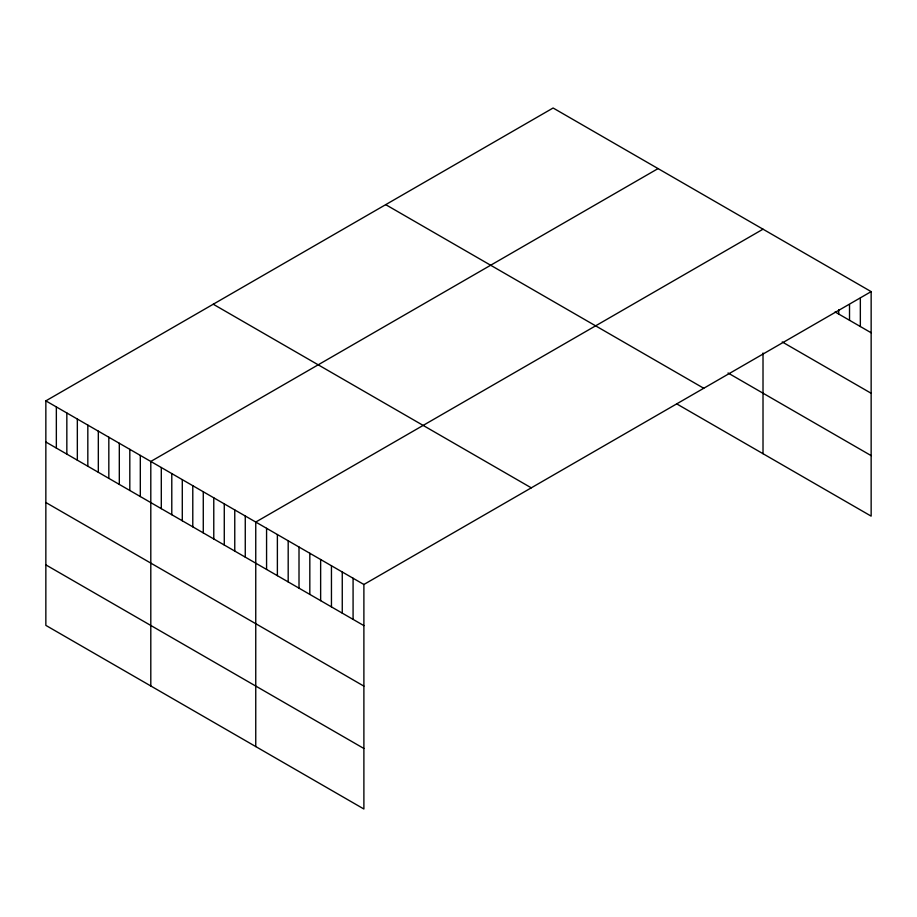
<?xml version="1.0" encoding="UTF-8"?>
<svg xmlns="http://www.w3.org/2000/svg" width="917" height="917" viewBox="0 0 917 917"><rect width="100%" height="100%" fill="white"/><g stroke="black" fill="none" stroke-linecap="round" stroke-linejoin="round"><path stroke-width="1.38" d="M871.15 291.617L363.889 584.484L363.889 809L45.85 625.383L45.85 400.867L553.111 108L871.15 291.617L871.15 516.133L676.723 403.881M658.062 168.59L150.801 461.457L150.801 685.973M763.013 229.193L255.751 522.06L255.751 746.564M835.1 311.952L871.15 332.768M782.235 341.949L871.15 393.278M728.029 372.99L871.15 455.623M385.713 204.651L703.752 388.269M213.248 304.226L531.287 487.844M45.85 400.867L363.889 584.484M45.85 442.005L363.889 625.623M45.85 502.516L363.889 686.134M45.85 564.872L363.889 748.49M860.341 298.151L860.341 326.521M849.52 304.673L849.52 320.274M838.711 309.774L838.711 314.038M763.013 353.011L763.013 453.709M353.079 578.237L353.079 619.388M342.259 572.002L342.259 613.141M331.45 565.755L331.45 606.894M320.641 559.508L320.641 600.658M309.82 553.272L309.82 594.411M299.011 547.025L299.011 588.164M288.19 540.778L288.19 581.928M277.381 534.542L277.381 575.681M266.572 528.295L266.572 569.446M245.263 515.996L245.263 557.135M234.763 509.932L234.763 551.083M224.275 503.88L224.275 545.019M213.776 497.816L213.776 538.955M203.276 491.753L203.276 532.903M192.788 485.701L192.788 526.839M182.288 479.637L182.288 520.776M171.788 473.585L171.788 514.724M161.3 467.521L161.3 508.66M140.312 455.405L140.312 496.544M129.813 449.341L129.813 490.48M119.313 443.278L119.313 484.428M108.825 437.226L108.825 478.365M98.325 431.162L98.325 472.301M87.826 425.098L87.826 466.249M77.337 419.046L77.337 460.185M66.838 412.982L66.838 454.133M56.35 406.93L56.35 448.069"/></g></svg>
